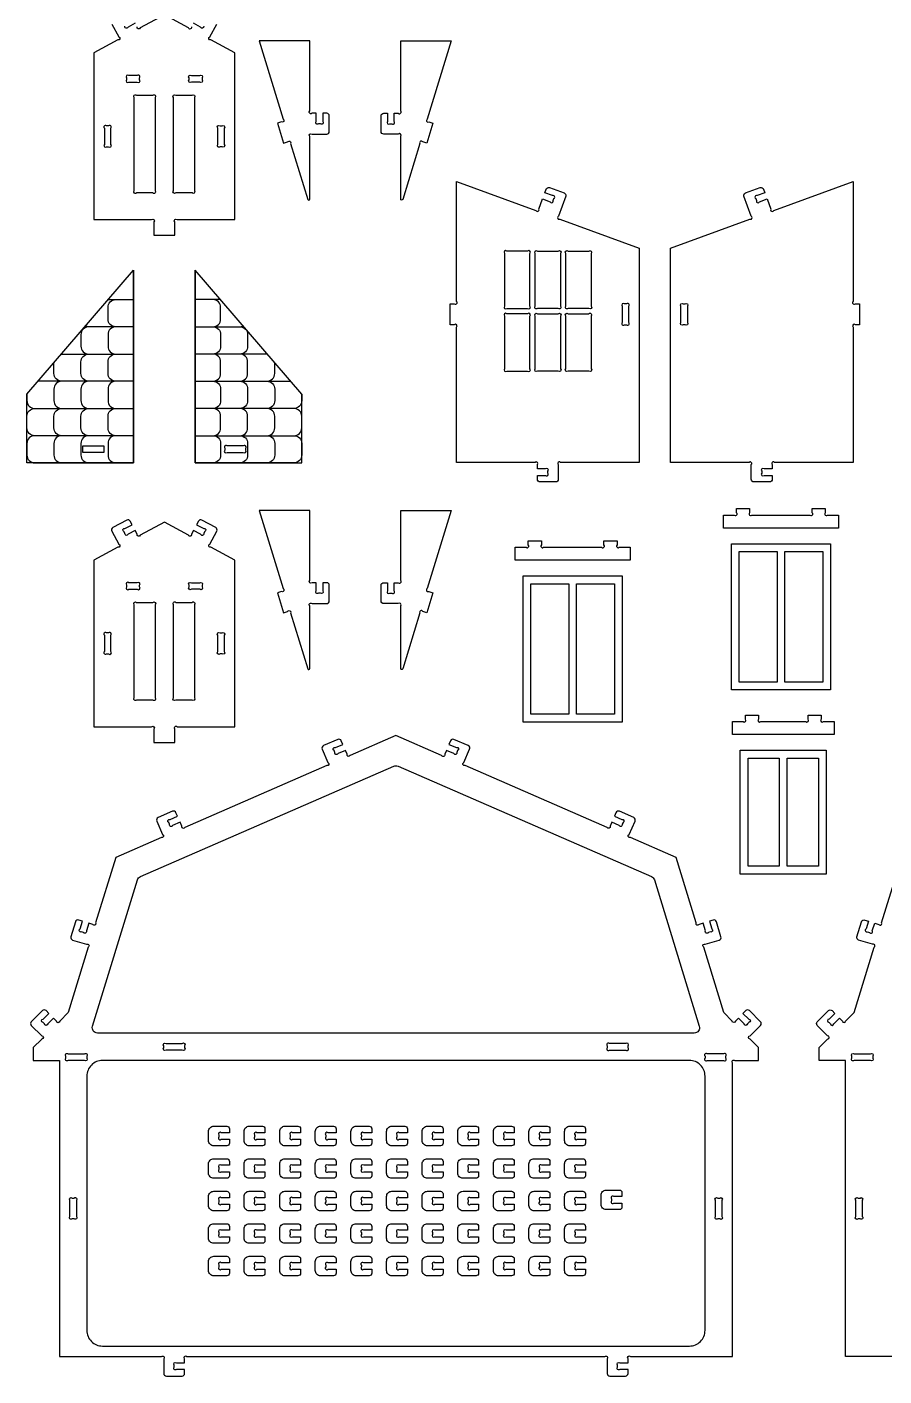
# Model space of a CAD drawing. Extents: x 73.4 to 121.7, y 2004.6 to 2045.3.
# Drawn here: x 73.41 to 89.82, y 2004.67 to 2030.52 of the extents above; entities that cross this region are included whole.
import ezdxf

# ---------------------------------------------------------------- set-up
doc = ezdxf.new("R2010")
doc.units = 0
doc.layers.add('LAYER1', color=18, linetype='CONTINUOUS')

msp = doc.modelspace()

# ---------------------------------------------------------------- linework, layer by layer
at = {"layer": 'LAYER1'}
for points in [[(75.031, 2030.574), (75.164, 2030.328, -1), (75.147, 2030.268), (74.687, 2030.019), (74.687, 2026.828), (75.792, 2026.828, -1), (75.836, 2026.784), (75.836, 2026.528), (76.236, 2026.528), (76.236, 2026.784, -1), (76.28, 2026.828), (77.385, 2026.828), (77.385, 2030.019), (76.925, 2030.268, -1), (76.907, 2030.328), (77.041, 2030.574, 0.414214)], [(75.478, 2030.589), (75.341, 2030.515, -1), (75.281, 2030.533)], [(76.556, 2030.518, -1), (76.496, 2030.5), (76.036, 2030.748), (75.576, 2030.5, -1), (75.516, 2030.518)], [(76.791, 2030.533, -1), (76.731, 2030.515), (76.594, 2030.589)], [(75.445, 2024.773), (75.107, 2024.773, -0.414214), (74.957, 2024.922), (74.957, 2025.144, -0.414214), (75.107, 2025.294), (75.445, 2025.294)], [(76.627, 2024.773), (76.965, 2024.773, 0.414214), (77.115, 2024.922), (77.115, 2025.144, 0.414214), (76.965, 2025.294), (76.627, 2025.294)], [(75.107, 2024.773), (74.589, 2024.773, 0.414214), (74.439, 2024.623), (74.439, 2024.401, 0.414214), (74.589, 2024.251), (75.107, 2024.251)], [(75.107, 2024.773), (74.589, 2024.773, -0.112166), (74.525, 2024.787)], [(75.445, 2024.773), (75.107, 2024.773, 0.414214), (74.957, 2024.623), (74.957, 2024.401, 0.414214), (75.107, 2024.251), (75.445, 2024.251)], [(76.627, 2024.773), (76.965, 2024.773, -0.414214), (77.115, 2024.623), (77.115, 2024.401, -0.414214), (76.965, 2024.251), (76.627, 2024.251)], [(76.965, 2024.773), (77.483, 2024.773, 0.112166), (77.547, 2024.787)], [(76.965, 2024.773), (77.483, 2024.773, -0.414214), (77.632, 2024.623), (77.632, 2024.401, -0.414214), (77.483, 2024.251), (76.965, 2024.251)], [(74.589, 2023.73), (74.072, 2023.73, -0.414214), (73.922, 2023.879), (73.922, 2024.085)], [(74.064, 2024.251, -0.013073), (74.072, 2024.251), (74.589, 2024.251)], [(74.065, 2024.251, 0.012511), (74.072, 2024.251), (74.589, 2024.251)], [(75.107, 2023.73), (74.589, 2023.73, -0.414214), (74.439, 2023.879), (74.439, 2024.101, -0.414214), (74.589, 2024.251), (75.107, 2024.251)], [(75.444, 2023.73), (75.107, 2023.73, -0.414214), (74.957, 2023.879), (74.957, 2024.101, -0.414214), (75.107, 2024.251), (75.445, 2024.251)], [(76.627, 2023.73), (76.965, 2023.73, 0.414214), (77.115, 2023.879), (77.115, 2024.101, 0.414214), (76.965, 2024.251), (76.627, 2024.251)], [(76.965, 2023.73), (77.483, 2023.73, 0.414214), (77.632, 2023.879), (77.632, 2024.101, 0.414214), (77.483, 2024.251), (76.965, 2024.251)], [(78.008, 2024.251, 0.013073), (78, 2024.251), (77.483, 2024.251)], [(78.007, 2024.251, -0.012511), (78, 2024.251), (77.483, 2024.251)], [(77.483, 2023.73), (78, 2023.73, 0.414214), (78.15, 2023.879), (78.15, 2024.085)], [(74.589, 2023.73), (74.072, 2023.73, 0.414214), (73.922, 2023.58), (73.922, 2023.358, 0.414214), (74.072, 2023.208), (74.589, 2023.208)], [(75.107, 2023.73), (74.589, 2023.73, 0.414214), (74.439, 2023.58), (74.439, 2023.358, 0.414214), (74.589, 2023.208), (75.107, 2023.208)], [(75.444, 2023.73), (75.107, 2023.73, 0.414214), (74.957, 2023.58), (74.957, 2023.358, 0.414214), (75.107, 2023.208), (75.444, 2023.208)], [(76.627, 2023.73), (76.965, 2023.73, -0.414214), (77.115, 2023.58), (77.115, 2023.358, -0.414214), (76.965, 2023.208), (76.628, 2023.208)], [(76.965, 2023.73), (77.483, 2023.73, -0.414214), (77.632, 2023.58), (77.632, 2023.358, -0.414214), (77.483, 2023.208), (76.965, 2023.208)], [(77.483, 2023.73), (78, 2023.73, -0.414214), (78.15, 2023.58), (78.15, 2023.358, -0.414214), (78, 2023.208), (77.483, 2023.208)], [(73.405, 2023.482), (73.405, 2023.358, 0.414214), (73.555, 2023.208), (74.072, 2023.208)], [(78.667, 2023.482), (78.667, 2023.358, -0.414214), (78.517, 2023.208), (78, 2023.208)], [(74.072, 2022.687), (73.555, 2022.687, -0.414214), (73.405, 2022.836), (73.405, 2023.058, -0.414214), (73.555, 2023.208), (74.072, 2023.208)], [(74.138, 2022.687), (74.072, 2022.687, -0.414214), (73.922, 2022.836), (73.922, 2023.058, -0.414214), (74.072, 2023.208), (74.589, 2023.208)], [(75.107, 2022.687), (74.589, 2022.687, -0.414214), (74.439, 2022.836), (74.439, 2023.058, -0.414214), (74.589, 2023.208), (75.107, 2023.208)], [(75.444, 2022.687), (75.107, 2022.687, -0.414214), (74.957, 2022.836), (74.957, 2023.058, -0.414214), (75.107, 2023.208), (75.444, 2023.208)], [(76.628, 2022.687), (76.965, 2022.687, 0.414214), (77.115, 2022.836), (77.115, 2023.058, 0.414214), (76.965, 2023.208), (76.628, 2023.208)], [(76.965, 2022.687), (77.483, 2022.687, 0.414214), (77.632, 2022.836), (77.632, 2023.058, 0.414214), (77.483, 2023.208), (76.965, 2023.208)], [(77.934, 2022.687), (78, 2022.687, 0.414214), (78.15, 2022.836), (78.15, 2023.058, 0.414214), (78, 2023.208), (77.483, 2023.208)], [(78, 2022.687), (78.517, 2022.687, 0.414214), (78.667, 2022.836), (78.667, 2023.058, 0.414214), (78.517, 2023.208), (78, 2023.208)], [(74.072, 2022.687), (73.555, 2022.687, 0.414214), (73.405, 2022.537), (73.405, 2022.315, 0.414214), (73.555, 2022.165), (74.072, 2022.165)], [(74.589, 2022.687), (74.072, 2022.687, 0.414214), (73.922, 2022.537), (73.922, 2022.315, 0.414214), (74.072, 2022.165), (74.589, 2022.165)], [(75.107, 2022.687), (74.589, 2022.687, 0.414214), (74.439, 2022.537), (74.439, 2022.315, 0.414214), (74.589, 2022.165), (75.107, 2022.165)], [(75.444, 2022.687), (75.107, 2022.687, 0.414214), (74.957, 2022.537), (74.957, 2022.315, 0.414214), (75.107, 2022.165), (75.444, 2022.165)], [(76.628, 2022.687), (76.965, 2022.687, -0.414214), (77.115, 2022.537), (77.115, 2022.315, -0.414214), (76.965, 2022.165), (76.628, 2022.165)], [(76.965, 2022.687), (77.483, 2022.687, -0.414214), (77.632, 2022.537), (77.632, 2022.315, -0.414214), (77.483, 2022.165), (76.965, 2022.165)], [(77.483, 2022.687), (78, 2022.687, -0.414214), (78.15, 2022.537), (78.15, 2022.315, -0.414214), (78, 2022.165), (77.483, 2022.165)], [(78, 2022.687), (78.517, 2022.687, -0.414214), (78.667, 2022.537), (78.667, 2022.315, -0.414214), (78.517, 2022.165), (78, 2022.165)], [(91.036, 2005.046), (89.081, 2005.046), (89.081, 2010.717), (88.582, 2010.717), (88.582, 2010.967), (88.742, 2011.127, 1), (88.742, 2011.19), (88.544, 2011.388, -0.414214), (88.544, 2011.459), (88.756, 2011.671, -0.414214), (88.826, 2011.671), (88.879, 2011.618), (88.769, 2011.508, 1), (88.769, 2011.445), (88.795, 2011.419, 1), (88.858, 2011.419), (88.968, 2011.529), (89.025, 2011.472, 1), (89.087, 2011.472), (89.248, 2011.633), (89.632, 2012.887, 1), (89.603, 2012.942), (89.335, 2013.024, -0.414214), (89.302, 2013.087), (89.389, 2013.373, -0.414214), (89.452, 2013.407), (89.523, 2013.385), (89.478, 2013.236, 1), (89.507, 2013.181), (89.542, 2013.17, 1), (89.597, 2013.199), (89.643, 2013.348), (89.72, 2013.324, 1), (89.775, 2013.354), (90.16, 2014.608)]]:
    msp.add_lwpolyline(points, format="xyb", dxfattribs=at)
for points in [[(77.852, 2030.249), (78.311, 2028.752, -1), (78.281, 2028.697), (78.204, 2028.673), (78.321, 2028.291), (78.398, 2028.314, -1), (78.454, 2028.285), (78.782, 2027.214, 0.861326), (78.821, 2027.22), (78.821, 2028.42, -1), (78.865, 2028.464), (79.146, 2028.464, 0.414214), (79.196, 2028.514), (79.196, 2028.814, 0.414214), (79.146, 2028.864), (79.071, 2028.864), (79.071, 2028.709, -1), (79.027, 2028.664), (78.99, 2028.664, -1), (78.946, 2028.709), (78.946, 2028.864), (78.865, 2028.864, -1), (78.821, 2028.908), (78.821, 2030.249)], [(81.532, 2030.249), (81.073, 2028.752, 1), (81.102, 2028.697), (81.179, 2028.673), (81.062, 2028.291), (80.985, 2028.314, 1), (80.93, 2028.285), (80.602, 2027.214, -0.861326), (80.563, 2027.22), (80.563, 2028.42, 1), (80.518, 2028.464), (80.238, 2028.464, -0.414214), (80.188, 2028.514), (80.188, 2028.814, -0.414214), (80.238, 2028.864), (80.313, 2028.864), (80.313, 2028.709, 1), (80.357, 2028.664), (80.393, 2028.664, 1), (80.438, 2028.709), (80.438, 2028.864), (80.518, 2028.864, 1), (80.563, 2028.908), (80.563, 2030.249)], [(75.356, 2029.461), (75.517, 2029.461, 1), (75.561, 2029.505), (75.561, 2029.541, 1), (75.517, 2029.585), (75.356, 2029.585, 1), (75.311, 2029.541), (75.311, 2029.505, 1)], [(76.555, 2029.585), (76.716, 2029.585, -1), (76.76, 2029.541), (76.76, 2029.505, -1), (76.716, 2029.461), (76.555, 2029.461, -1), (76.511, 2029.505), (76.511, 2029.541, -1)], [(75.506, 2029.211), (75.817, 2029.211, -1), (75.861, 2029.166), (75.861, 2027.381, -1), (75.817, 2027.337), (75.506, 2027.337, -1), (75.461, 2027.381), (75.461, 2029.166, -1)], [(76.255, 2029.211), (76.566, 2029.211, -1), (76.611, 2029.166), (76.611, 2027.381, -1), (76.566, 2027.337), (76.255, 2027.337, -1), (76.211, 2027.381), (76.211, 2029.166, -1)], [(74.887, 2028.579), (74.887, 2028.268, 1), (74.931, 2028.224), (74.967, 2028.224, 1), (75.012, 2028.268), (75.012, 2028.579, 1), (74.967, 2028.623), (74.931, 2028.623, 1)], [(77.185, 2028.579), (77.185, 2028.268, -1), (77.141, 2028.224), (77.105, 2028.224, -1), (77.06, 2028.268), (77.06, 2028.579, -1), (77.105, 2028.623), (77.141, 2028.623, -1)], [(83.183, 2021.926), (83.338, 2021.926, 1), (83.383, 2021.971), (83.383, 2022.007, 1), (83.338, 2022.051), (83.183, 2022.051), (83.183, 2022.132, 1), (83.139, 2022.176), (81.634, 2022.176), (81.634, 2024.768, 1), (81.59, 2024.812), (81.509, 2024.812), (81.509, 2025.212), (81.59, 2025.212, 1), (81.634, 2025.256), (81.634, 2027.555), (83.153, 2027.002, 1), (83.21, 2027.028), (83.28, 2027.222), (83.427, 2027.168, 1), (83.483, 2027.195), (83.496, 2027.229, 1), (83.469, 2027.286), (83.323, 2027.339), (83.349, 2027.409, -0.414214), (83.413, 2027.439), (83.694, 2027.337, -0.414214), (83.724, 2027.273), (83.586, 2026.892, 1), (83.612, 2026.835), (85.132, 2026.282), (85.132, 2022.176), (83.627, 2022.176, 1), (83.583, 2022.132), (83.583, 2021.851, -0.414214), (83.533, 2021.801), (83.233, 2021.801, -0.414214), (83.183, 2021.851)], [(89.354, 2024.812), (89.273, 2024.812, 1), (89.229, 2024.768), (89.229, 2022.176), (87.724, 2022.176, 1), (87.68, 2022.132), (87.68, 2022.051), (87.524, 2022.051, 1), (87.48, 2022.007), (87.48, 2021.971, 1), (87.524, 2021.926), (87.68, 2021.926), (87.68, 2021.851, -0.414214), (87.63, 2021.801), (87.33, 2021.801, -0.414214), (87.28, 2021.851), (87.28, 2022.132, 1), (87.236, 2022.176), (85.731, 2022.176), (85.731, 2026.282), (87.251, 2026.835, 1), (87.277, 2026.892), (87.138, 2027.273, -0.414214), (87.168, 2027.337), (87.45, 2027.439, -0.414214), (87.514, 2027.409), (87.54, 2027.339), (87.393, 2027.286, 1), (87.367, 2027.229), (87.379, 2027.195, 1), (87.436, 2027.168), (87.582, 2027.222), (87.653, 2027.028, 1), (87.709, 2027.002), (89.229, 2027.555), (89.229, 2025.256, 1), (89.273, 2025.212), (89.354, 2025.212)], [(82.552, 2026.179), (82.552, 2025.168, 1), (82.596, 2025.124), (82.995, 2025.124, 1), (83.039, 2025.168), (83.039, 2026.179, 1), (82.995, 2026.223), (82.596, 2026.223, 1)], [(83.183, 2026.223), (83.582, 2026.223, -1), (83.626, 2026.179), (83.626, 2025.168, -1), (83.582, 2025.124), (83.183, 2025.124, -1), (83.139, 2025.168), (83.139, 2026.179, -1)], [(84.213, 2026.179), (84.213, 2025.168, -1), (84.169, 2025.124), (83.77, 2025.124, -1), (83.726, 2025.168), (83.726, 2026.179, -1), (83.77, 2026.223), (84.169, 2026.223, -1)], [(84.807, 2025.167), (84.807, 2024.856, 1), (84.851, 2024.812), (84.887, 2024.812, 1), (84.932, 2024.856), (84.932, 2025.167, 1), (84.887, 2025.212), (84.851, 2025.212, 1)], [(86.056, 2025.167), (86.056, 2024.856, -1), (86.012, 2024.812), (85.975, 2024.812, -1), (85.931, 2024.856), (85.931, 2025.167, -1), (85.975, 2025.212), (86.012, 2025.212, -1)], [(82.552, 2024.98), (82.552, 2023.969, 1), (82.596, 2023.925), (82.995, 2023.925, 1), (83.039, 2023.969), (83.039, 2024.98, 1), (82.995, 2025.024), (82.596, 2025.024, 1)], [(83.183, 2025.024), (83.582, 2025.024, -1), (83.626, 2024.98), (83.626, 2023.969, -1), (83.582, 2023.925), (83.183, 2023.925, -1), (83.139, 2023.969), (83.139, 2024.98, -1)], [(84.213, 2024.98), (84.213, 2023.969, -1), (84.169, 2023.925), (83.77, 2023.925, -1), (83.726, 2023.969), (83.726, 2024.98, -1), (83.77, 2025.024), (84.169, 2025.024, -1)], [(77.194, 2022.446), (77.194, 2022.409, 1), (77.238, 2022.365), (77.549, 2022.365, 1), (77.594, 2022.409), (77.594, 2022.446, 1), (77.549, 2022.49), (77.238, 2022.49, 1)], [(77.852, 2021.255), (78.311, 2019.758, -1), (78.281, 2019.702), (78.204, 2019.679), (78.321, 2019.296), (78.398, 2019.32, -1), (78.454, 2019.291), (78.782, 2018.22, 0.861326), (78.821, 2018.226), (78.821, 2019.426, -1), (78.865, 2019.47), (79.146, 2019.47, 0.414214), (79.196, 2019.52), (79.196, 2019.82, 0.414214), (79.146, 2019.87), (79.071, 2019.87), (79.071, 2019.714, -1), (79.027, 2019.67), (78.99, 2019.67, -1), (78.946, 2019.714), (78.946, 2019.87), (78.865, 2019.87, -1), (78.821, 2019.914), (78.821, 2021.255)], [(81.532, 2021.255), (81.073, 2019.758, 1), (81.102, 2019.702), (81.179, 2019.679), (81.062, 2019.296), (80.985, 2019.32, 1), (80.93, 2019.291), (80.602, 2018.22, -0.861326), (80.563, 2018.226), (80.563, 2019.426, 1), (80.518, 2019.47), (80.238, 2019.47, -0.414214), (80.188, 2019.52), (80.188, 2019.82, -0.414214), (80.238, 2019.87), (80.313, 2019.87), (80.313, 2019.714, 1), (80.357, 2019.67), (80.393, 2019.67, 1), (80.438, 2019.714), (80.438, 2019.87), (80.518, 2019.87, 1), (80.563, 2019.914), (80.563, 2021.255)], [(87.248, 2021.29), (87.248, 2021.209, 1), (87.292, 2021.165), (88.403, 2021.165, 1), (88.447, 2021.209), (88.447, 2021.29), (88.697, 2021.29), (88.697, 2021.209, 1), (88.741, 2021.165), (88.947, 2021.165), (88.947, 2020.915), (86.748, 2020.915), (86.748, 2021.165), (86.954, 2021.165, 1), (86.998, 2021.209), (86.998, 2021.29)], [(76.594, 2020.872), (76.556, 2020.801, -1), (76.496, 2020.783), (76.036, 2021.031), (75.576, 2020.783, -1), (75.516, 2020.801), (75.478, 2020.872), (75.341, 2020.798, -1), (75.281, 2020.816), (75.264, 2020.848, -1), (75.282, 2020.908), (75.419, 2020.982), (75.383, 2021.047, 0.414214), (75.315, 2021.068), (75.051, 2020.925, 0.414214), (75.031, 2020.858), (75.164, 2020.611, -1), (75.147, 2020.551), (74.687, 2020.302), (74.687, 2017.111), (75.792, 2017.111, -1), (75.836, 2017.067), (75.836, 2016.811), (76.236, 2016.811), (76.236, 2017.067, -1), (76.28, 2017.111), (77.385, 2017.111), (77.385, 2020.302), (76.925, 2020.551, -1), (76.907, 2020.611), (77.041, 2020.858, 0.414214), (77.02, 2020.925), (76.757, 2021.068, 0.414214), (76.689, 2021.047), (76.653, 2020.982), (76.79, 2020.908, -1), (76.808, 2020.848), (76.791, 2020.816, -1), (76.731, 2020.798)], [(83.258, 2020.674), (83.258, 2020.593, 1), (83.302, 2020.549), (84.413, 2020.549, 1), (84.457, 2020.593), (84.457, 2020.674), (84.707, 2020.674), (84.707, 2020.593, 1), (84.751, 2020.549), (84.957, 2020.549), (84.957, 2020.299), (82.758, 2020.299), (82.758, 2020.549), (82.964, 2020.549, 1), (83.008, 2020.593), (83.008, 2020.674)], [(75.356, 2019.744), (75.517, 2019.744, 1), (75.561, 2019.788), (75.561, 2019.824, 1), (75.517, 2019.868), (75.356, 2019.868, 1), (75.311, 2019.824), (75.311, 2019.788, 1)], [(76.555, 2019.868), (76.716, 2019.868, -1), (76.76, 2019.824), (76.76, 2019.788, -1), (76.716, 2019.744), (76.555, 2019.744, -1), (76.511, 2019.788), (76.511, 2019.824, -1)], [(75.506, 2019.494), (75.817, 2019.494, -1), (75.861, 2019.449), (75.861, 2017.664, -1), (75.817, 2017.62), (75.506, 2017.62, -1), (75.461, 2017.664), (75.461, 2019.449, -1)], [(76.255, 2019.494), (76.566, 2019.494, -1), (76.611, 2019.449), (76.611, 2017.664, -1), (76.566, 2017.62), (76.255, 2017.62, -1), (76.211, 2017.664), (76.211, 2019.449, -1)], [(74.887, 2018.862), (74.887, 2018.551, 1), (74.931, 2018.507), (74.967, 2018.507, 1), (75.012, 2018.551), (75.012, 2018.862, 1), (74.967, 2018.907), (74.931, 2018.907, 1)], [(77.185, 2018.862), (77.185, 2018.551, -1), (77.141, 2018.507), (77.105, 2018.507, -1), (77.06, 2018.551), (77.06, 2018.862, -1), (77.105, 2018.907), (77.141, 2018.907, -1)], [(87.416, 2017.335), (87.416, 2017.254, 1), (87.461, 2017.21), (88.322, 2017.21, 1), (88.366, 2017.254), (88.366, 2017.335), (88.616, 2017.335), (88.616, 2017.254, 1), (88.66, 2017.21), (88.866, 2017.21), (88.866, 2016.96), (86.917, 2016.96), (86.917, 2017.21), (87.122, 2017.21, 1), (87.167, 2017.254), (87.167, 2017.335)], [(74.026, 2005.046), (75.981, 2005.046, -1), (76.025, 2005.001), (76.025, 2004.721, 0.414214), (76.075, 2004.671), (76.375, 2004.671, 0.414214), (76.425, 2004.721), (76.425, 2004.796), (76.269, 2004.796, -1), (76.225, 2004.84), (76.225, 2004.876, -1), (76.269, 2004.921), (76.425, 2004.921), (76.425, 2005.001, -1), (76.469, 2005.046), (84.475, 2005.046, -1), (84.519, 2005.001), (84.519, 2004.721, 0.414214), (84.569, 2004.671), (84.869, 2004.671, 0.414214), (84.919, 2004.721), (84.919, 2004.796), (84.763, 2004.796, -1), (84.719, 2004.84), (84.719, 2004.876, -1), (84.763, 2004.921), (84.919, 2004.921), (84.919, 2005.001, -1), (84.963, 2005.046), (86.918, 2005.046), (86.918, 2010.673, -1), (86.962, 2010.717), (87.417, 2010.717), (87.417, 2010.967), (87.257, 2011.127, -1), (87.257, 2011.19), (87.456, 2011.388, 0.414214), (87.456, 2011.459), (87.244, 2011.671, 0.414214), (87.173, 2011.671), (87.12, 2011.618), (87.23, 2011.508, -1), (87.23, 2011.445), (87.204, 2011.419, -1), (87.142, 2011.419), (87.032, 2011.529), (86.974, 2011.472, -1), (86.912, 2011.472), (86.752, 2011.633), (86.367, 2012.887, -1), (86.396, 2012.942), (86.665, 2013.024, 0.414214), (86.698, 2013.087), (86.61, 2013.373, 0.414214), (86.547, 2013.407), (86.476, 2013.385), (86.521, 2013.236, -1), (86.492, 2013.181), (86.457, 2013.17, -1), (86.402, 2013.199), (86.356, 2013.348), (86.279, 2013.324, -1), (86.224, 2013.354), (85.84, 2014.608), (84.964, 2014.989, -1), (84.941, 2015.047), (85.053, 2015.304, 0.414214), (85.027, 2015.37), (84.752, 2015.49, 0.414214), (84.686, 2015.464), (84.656, 2015.395), (84.799, 2015.333, -1), (84.822, 2015.275), (84.807, 2015.241, -1), (84.749, 2015.218), (84.606, 2015.28), (84.574, 2015.206, -1), (84.516, 2015.183), (81.796, 2016.367, -1), (81.773, 2016.425), (81.884, 2016.682, 0.414214), (81.859, 2016.748), (81.584, 2016.868, 0.414214), (81.518, 2016.842), (81.488, 2016.773), (81.631, 2016.711, -1), (81.654, 2016.653), (81.639, 2016.619, -1), (81.581, 2016.596), (81.438, 2016.658), (81.406, 2016.584, -1), (81.348, 2016.561), (80.472, 2016.942), (79.596, 2016.561, -1), (79.538, 2016.584), (79.506, 2016.658), (79.363, 2016.596, -1), (79.305, 2016.619), (79.29, 2016.653, -1), (79.313, 2016.711), (79.456, 2016.773), (79.426, 2016.842, 0.414214), (79.36, 2016.868), (79.085, 2016.748, 0.414214), (79.059, 2016.682), (79.171, 2016.425, -1), (79.148, 2016.367), (76.428, 2015.183, -1), (76.37, 2015.206), (76.338, 2015.28), (76.195, 2015.218, -1), (76.137, 2015.241), (76.122, 2015.275, -1), (76.145, 2015.333), (76.288, 2015.395), (76.258, 2015.464, 0.414214), (76.192, 2015.49), (75.917, 2015.37, 0.414214), (75.891, 2015.304), (76.003, 2015.047, -1), (75.98, 2014.989), (75.104, 2014.608), (74.72, 2013.354, -1), (74.665, 2013.324), (74.587, 2013.348), (74.542, 2013.199, -1), (74.487, 2013.17), (74.452, 2013.181, -1), (74.422, 2013.236), (74.468, 2013.385), (74.396, 2013.407, 0.414214), (74.334, 2013.373), (74.246, 2013.087, 0.414214), (74.279, 2013.024), (74.547, 2012.942, -1), (74.577, 2012.887), (74.192, 2011.633), (74.032, 2011.472, -1), (73.969, 2011.472), (73.912, 2011.529), (73.802, 2011.419, -1), (73.74, 2011.419), (73.714, 2011.445, -1), (73.714, 2011.508), (73.824, 2011.618), (73.771, 2011.671, 0.414214), (73.7, 2011.671), (73.488, 2011.459, 0.414214), (73.488, 2011.388), (73.687, 2011.19, -1), (73.687, 2011.127), (73.526, 2010.967), (73.526, 2010.717), (74.026, 2010.717)], [(86.188, 2011.242), (74.756, 2011.242, -0.504278), (74.661, 2011.371), (75.522, 2014.179, -0.219181), (75.577, 2014.241), (80.432, 2016.353, -0.208056), (80.512, 2016.353), (85.367, 2014.241, -0.219181), (85.422, 2014.179), (86.283, 2011.371, -0.504278)], [(76.069, 2011.042), (76.38, 2011.042, -1), (76.425, 2010.997), (76.425, 2010.961, -1), (76.38, 2010.917), (76.069, 2010.917, -1), (76.025, 2010.961), (76.025, 2010.997, -1)], [(84.519, 2010.997), (84.519, 2010.961, 1), (84.564, 2010.917), (84.875, 2010.917, 1), (84.919, 2010.961), (84.919, 2010.997, 1), (84.875, 2011.042), (84.564, 2011.042, 1)], [(74.195, 2010.842), (74.506, 2010.842, -1), (74.551, 2010.798), (74.551, 2010.761, -1), (74.506, 2010.717), (74.195, 2010.717, -1), (74.151, 2010.761), (74.151, 2010.798, -1)], [(86.093, 2010.717), (74.851, 2010.717, 0.414214), (74.551, 2010.417), (74.551, 2005.545, 0.414214), (74.851, 2005.245), (86.093, 2005.245, 0.414214), (86.393, 2005.545), (86.393, 2010.417, 0.414214)], [(86.749, 2010.842), (86.437, 2010.842, 1), (86.393, 2010.798), (86.393, 2010.761, 1), (86.437, 2010.717), (86.749, 2010.717, 1), (86.793, 2010.761), (86.793, 2010.798, 1)], [(89.251, 2010.842), (89.562, 2010.842, -1), (89.606, 2010.798), (89.606, 2010.761, -1), (89.562, 2010.717), (89.251, 2010.717, -1), (89.206, 2010.761), (89.206, 2010.798, -1)], [(77.232, 2009.082), (76.982, 2009.082, -0.414214), (76.882, 2009.182), (76.882, 2009.357, -0.414214), (76.982, 2009.457), (77.232, 2009.457, -0.414214), (77.282, 2009.407), (77.282, 2009.332), (77.126, 2009.332, 1), (77.082, 2009.288), (77.082, 2009.251, 1), (77.126, 2009.207), (77.282, 2009.207), (77.282, 2009.132, -0.414214)], [(77.914, 2009.082), (77.664, 2009.082, -0.414214), (77.564, 2009.182), (77.564, 2009.357, -0.414214), (77.664, 2009.457), (77.914, 2009.457, -0.414214), (77.964, 2009.407), (77.964, 2009.332), (77.809, 2009.332, 1), (77.764, 2009.288), (77.764, 2009.251, 1), (77.809, 2009.207), (77.964, 2009.207), (77.964, 2009.132, -0.414214)], [(78.596, 2009.082), (78.346, 2009.082, -0.414214), (78.246, 2009.182), (78.246, 2009.357, -0.414214), (78.346, 2009.457), (78.596, 2009.457, -0.414214), (78.646, 2009.407), (78.646, 2009.332), (78.491, 2009.332, 1), (78.446, 2009.288), (78.446, 2009.251, 1), (78.491, 2009.207), (78.646, 2009.207), (78.646, 2009.132, -0.414214)], [(79.278, 2009.082), (79.028, 2009.082, -0.414214), (78.928, 2009.182), (78.928, 2009.357, -0.414214), (79.028, 2009.457), (79.278, 2009.457, -0.414214), (79.328, 2009.407), (79.328, 2009.332), (79.173, 2009.332, 1), (79.128, 2009.288), (79.128, 2009.251, 1), (79.173, 2009.207), (79.328, 2009.207), (79.328, 2009.132, -0.414214)], [(79.96, 2009.082), (79.71, 2009.082, -0.414214), (79.611, 2009.182), (79.611, 2009.357, -0.414214), (79.71, 2009.457), (79.96, 2009.457, -0.414214), (80.01, 2009.407), (80.01, 2009.332), (79.855, 2009.332, 1), (79.81, 2009.288), (79.81, 2009.251, 1), (79.855, 2009.207), (80.01, 2009.207), (80.01, 2009.132, -0.414214)], [(80.642, 2009.082), (80.393, 2009.082, -0.414214), (80.293, 2009.182), (80.293, 2009.357, -0.414214), (80.393, 2009.457), (80.642, 2009.457, -0.414214), (80.692, 2009.407), (80.692, 2009.332), (80.537, 2009.332, 1), (80.492, 2009.288), (80.492, 2009.251, 1), (80.537, 2009.207), (80.692, 2009.207), (80.692, 2009.132, -0.414214)], [(81.324, 2009.082), (81.075, 2009.082, -0.414214), (80.975, 2009.182), (80.975, 2009.357, -0.414214), (81.075, 2009.457), (81.324, 2009.457, -0.414214), (81.374, 2009.407), (81.374, 2009.332), (81.219, 2009.332, 1), (81.175, 2009.288), (81.175, 2009.251, 1), (81.219, 2009.207), (81.374, 2009.207), (81.374, 2009.132, -0.414214)], [(82.006, 2009.082), (81.757, 2009.082, -0.414214), (81.657, 2009.182), (81.657, 2009.357, -0.414214), (81.757, 2009.457), (82.006, 2009.457, -0.414214), (82.056, 2009.407), (82.056, 2009.332), (81.901, 2009.332, 1), (81.857, 2009.288), (81.857, 2009.251, 1), (81.901, 2009.207), (82.056, 2009.207), (82.056, 2009.132, -0.414214)], [(82.689, 2009.082), (82.439, 2009.082, -0.414214), (82.339, 2009.182), (82.339, 2009.357, -0.414214), (82.439, 2009.457), (82.689, 2009.457, -0.414214), (82.738, 2009.407), (82.738, 2009.332), (82.583, 2009.332, 1), (82.539, 2009.288), (82.539, 2009.251, 1), (82.583, 2009.207), (82.738, 2009.207), (82.738, 2009.132, -0.414214)], [(83.371, 2009.082), (83.121, 2009.082, -0.414214), (83.021, 2009.182), (83.021, 2009.357, -0.414214), (83.121, 2009.457), (83.371, 2009.457, -0.414214), (83.421, 2009.407), (83.421, 2009.332), (83.265, 2009.332, 1), (83.221, 2009.288), (83.221, 2009.251, 1), (83.265, 2009.207), (83.421, 2009.207), (83.421, 2009.132, -0.414214)], [(84.053, 2009.082), (83.803, 2009.082, -0.414214), (83.703, 2009.182), (83.703, 2009.357, -0.414214), (83.803, 2009.457), (84.053, 2009.457, -0.414214), (84.103, 2009.407), (84.103, 2009.332), (83.947, 2009.332, 1), (83.903, 2009.288), (83.903, 2009.251, 1), (83.947, 2009.207), (84.103, 2009.207), (84.103, 2009.132, -0.414214)], [(77.232, 2008.459), (76.982, 2008.459, -0.414214), (76.882, 2008.559), (76.882, 2008.734, -0.414214), (76.982, 2008.834), (77.232, 2008.834, -0.414214), (77.282, 2008.784), (77.282, 2008.709), (77.126, 2008.709, 1), (77.082, 2008.665), (77.082, 2008.628, 1), (77.126, 2008.584), (77.282, 2008.584), (77.282, 2008.509, -0.414214)], [(77.914, 2008.459), (77.664, 2008.459, -0.414214), (77.564, 2008.559), (77.564, 2008.734, -0.414214), (77.664, 2008.834), (77.914, 2008.834, -0.414214), (77.964, 2008.784), (77.964, 2008.709), (77.809, 2008.709, 1), (77.764, 2008.665), (77.764, 2008.628, 1), (77.809, 2008.584), (77.964, 2008.584), (77.964, 2008.509, -0.414214)], [(78.596, 2008.459), (78.346, 2008.459, -0.414214), (78.246, 2008.559), (78.246, 2008.734, -0.414214), (78.346, 2008.834), (78.596, 2008.834, -0.414214), (78.646, 2008.784), (78.646, 2008.709), (78.491, 2008.709, 1), (78.446, 2008.665), (78.446, 2008.628, 1), (78.491, 2008.584), (78.646, 2008.584), (78.646, 2008.509, -0.414214)], [(79.278, 2008.459), (79.028, 2008.459, -0.414214), (78.928, 2008.559), (78.928, 2008.734, -0.414214), (79.028, 2008.834), (79.278, 2008.834, -0.414214), (79.328, 2008.784), (79.328, 2008.709), (79.173, 2008.709, 1), (79.128, 2008.665), (79.128, 2008.628, 1), (79.173, 2008.584), (79.328, 2008.584), (79.328, 2008.509, -0.414214)], [(79.96, 2008.459), (79.71, 2008.459, -0.414214), (79.611, 2008.559), (79.611, 2008.734, -0.414214), (79.71, 2008.834), (79.96, 2008.834, -0.414214), (80.01, 2008.784), (80.01, 2008.709), (79.855, 2008.709, 1), (79.81, 2008.665), (79.81, 2008.628, 1), (79.855, 2008.584), (80.01, 2008.584), (80.01, 2008.509, -0.414214)], [(80.642, 2008.459), (80.393, 2008.459, -0.414214), (80.293, 2008.559), (80.293, 2008.734, -0.414214), (80.393, 2008.834), (80.642, 2008.834, -0.414214), (80.692, 2008.784), (80.692, 2008.709), (80.537, 2008.709, 1), (80.492, 2008.665), (80.492, 2008.628, 1), (80.537, 2008.584), (80.692, 2008.584), (80.692, 2008.509, -0.414214)], [(81.324, 2008.459), (81.075, 2008.459, -0.414214), (80.975, 2008.559), (80.975, 2008.734, -0.414214), (81.075, 2008.834), (81.324, 2008.834, -0.414214), (81.374, 2008.784), (81.374, 2008.709), (81.219, 2008.709, 1), (81.175, 2008.665), (81.175, 2008.628, 1), (81.219, 2008.584), (81.374, 2008.584), (81.374, 2008.509, -0.414214)], [(82.006, 2008.459), (81.757, 2008.459, -0.414214), (81.657, 2008.559), (81.657, 2008.734, -0.414214), (81.757, 2008.834), (82.006, 2008.834, -0.414214), (82.056, 2008.784), (82.056, 2008.709), (81.901, 2008.709, 1), (81.857, 2008.665), (81.857, 2008.628, 1), (81.901, 2008.584), (82.056, 2008.584), (82.056, 2008.509, -0.414214)], [(82.689, 2008.459), (82.439, 2008.459, -0.414214), (82.339, 2008.559), (82.339, 2008.734, -0.414214), (82.439, 2008.834), (82.689, 2008.834, -0.414214), (82.738, 2008.784), (82.738, 2008.709), (82.583, 2008.709, 1), (82.539, 2008.665), (82.539, 2008.628, 1), (82.583, 2008.584), (82.738, 2008.584), (82.738, 2008.509, -0.414214)], [(83.371, 2008.459), (83.121, 2008.459, -0.414214), (83.021, 2008.559), (83.021, 2008.734, -0.414214), (83.121, 2008.834), (83.371, 2008.834, -0.414214), (83.421, 2008.784), (83.421, 2008.709), (83.265, 2008.709, 1), (83.221, 2008.665), (83.221, 2008.628, 1), (83.265, 2008.584), (83.421, 2008.584), (83.421, 2008.509, -0.414214)], [(84.053, 2008.459), (83.803, 2008.459, -0.414214), (83.703, 2008.559), (83.703, 2008.734, -0.414214), (83.803, 2008.834), (84.053, 2008.834, -0.414214), (84.103, 2008.784), (84.103, 2008.709), (83.947, 2008.709, 1), (83.903, 2008.665), (83.903, 2008.628, 1), (83.947, 2008.584), (84.103, 2008.584), (84.103, 2008.509, -0.414214)], [(74.351, 2008.037), (74.351, 2007.726, -1), (74.307, 2007.681), (74.27, 2007.681, -1), (74.226, 2007.726), (74.226, 2008.037, -1), (74.27, 2008.081), (74.307, 2008.081, -1)], [(77.232, 2007.836), (76.982, 2007.836, -0.414214), (76.882, 2007.936), (76.882, 2008.111, -0.414214), (76.982, 2008.211), (77.232, 2008.211, -0.414214), (77.282, 2008.161), (77.282, 2008.086), (77.126, 2008.086, 1), (77.082, 2008.042), (77.082, 2008.006, 1), (77.126, 2007.961), (77.282, 2007.961), (77.282, 2007.886, -0.414214)], [(77.914, 2007.836), (77.664, 2007.836, -0.414214), (77.564, 2007.936), (77.564, 2008.111, -0.414214), (77.664, 2008.211), (77.914, 2008.211, -0.414214), (77.964, 2008.161), (77.964, 2008.086), (77.809, 2008.086, 1), (77.764, 2008.042), (77.764, 2008.006, 1), (77.809, 2007.961), (77.964, 2007.961), (77.964, 2007.886, -0.414214)], [(78.596, 2007.836), (78.346, 2007.836, -0.414214), (78.246, 2007.936), (78.246, 2008.111, -0.414214), (78.346, 2008.211), (78.596, 2008.211, -0.414214), (78.646, 2008.161), (78.646, 2008.086), (78.491, 2008.086, 1), (78.446, 2008.042), (78.446, 2008.006, 1), (78.491, 2007.961), (78.646, 2007.961), (78.646, 2007.886, -0.414214)], [(79.278, 2007.836), (79.028, 2007.836, -0.414214), (78.928, 2007.936), (78.928, 2008.111, -0.414214), (79.028, 2008.211), (79.278, 2008.211, -0.414214), (79.328, 2008.161), (79.328, 2008.086), (79.173, 2008.086, 1), (79.128, 2008.042), (79.128, 2008.006, 1), (79.173, 2007.961), (79.328, 2007.961), (79.328, 2007.886, -0.414214)], [(79.96, 2007.836), (79.71, 2007.836, -0.414214), (79.611, 2007.936), (79.611, 2008.111, -0.414214), (79.71, 2008.211), (79.96, 2008.211, -0.414214), (80.01, 2008.161), (80.01, 2008.086), (79.855, 2008.086, 1), (79.81, 2008.042), (79.81, 2008.006, 1), (79.855, 2007.961), (80.01, 2007.961), (80.01, 2007.886, -0.414214)], [(80.642, 2007.836), (80.393, 2007.836, -0.414214), (80.293, 2007.936), (80.293, 2008.111, -0.414214), (80.393, 2008.211), (80.642, 2008.211, -0.414214), (80.692, 2008.161), (80.692, 2008.086), (80.537, 2008.086, 1), (80.492, 2008.042), (80.492, 2008.006, 1), (80.537, 2007.961), (80.692, 2007.961), (80.692, 2007.886, -0.414214)], [(81.324, 2007.836), (81.075, 2007.836, -0.414214), (80.975, 2007.936), (80.975, 2008.111, -0.414214), (81.075, 2008.211), (81.324, 2008.211, -0.414214), (81.374, 2008.161), (81.374, 2008.086), (81.219, 2008.086, 1), (81.175, 2008.042), (81.175, 2008.006, 1), (81.219, 2007.961), (81.374, 2007.961), (81.374, 2007.886, -0.414214)], [(82.006, 2007.836), (81.757, 2007.836, -0.414214), (81.657, 2007.936), (81.657, 2008.111, -0.414214), (81.757, 2008.211), (82.006, 2008.211, -0.414214), (82.056, 2008.161), (82.056, 2008.086), (81.901, 2008.086, 1), (81.857, 2008.042), (81.857, 2008.006, 1), (81.901, 2007.961), (82.056, 2007.961), (82.056, 2007.886, -0.414214)], [(82.689, 2007.836), (82.439, 2007.836, -0.414214), (82.339, 2007.936), (82.339, 2008.111, -0.414214), (82.439, 2008.211), (82.689, 2008.211, -0.414214), (82.738, 2008.161), (82.738, 2008.086), (82.583, 2008.086, 1), (82.539, 2008.042), (82.539, 2008.006, 1), (82.583, 2007.961), (82.738, 2007.961), (82.738, 2007.886, -0.414214)], [(83.371, 2007.836), (83.121, 2007.836, -0.414214), (83.021, 2007.936), (83.021, 2008.111, -0.414214), (83.121, 2008.211), (83.371, 2008.211, -0.414214), (83.421, 2008.161), (83.421, 2008.086), (83.265, 2008.086, 1), (83.221, 2008.042), (83.221, 2008.006, 1), (83.265, 2007.961), (83.421, 2007.961), (83.421, 2007.886, -0.414214)], [(84.053, 2007.836), (83.803, 2007.836, -0.414214), (83.703, 2007.936), (83.703, 2008.111, -0.414214), (83.803, 2008.211), (84.053, 2008.211, -0.414214), (84.103, 2008.161), (84.103, 2008.086), (83.947, 2008.086, 1), (83.903, 2008.042), (83.903, 2008.006, 1), (83.947, 2007.961), (84.103, 2007.961), (84.103, 2007.886, -0.414214)], [(84.752, 2007.859), (84.502, 2007.859, -0.414214), (84.402, 2007.959), (84.402, 2008.134, -0.414214), (84.502, 2008.234), (84.752, 2008.234, -0.414214), (84.802, 2008.184), (84.802, 2008.109), (84.646, 2008.109, 1), (84.602, 2008.065), (84.602, 2008.028, 1), (84.646, 2007.984), (84.802, 2007.984), (84.802, 2007.909, -0.414214)], [(86.718, 2008.037), (86.718, 2007.726, -1), (86.674, 2007.681), (86.637, 2007.681, -1), (86.593, 2007.726), (86.593, 2008.037, -1), (86.637, 2008.081), (86.674, 2008.081, -1)], [(89.406, 2008.037), (89.406, 2007.726, -1), (89.362, 2007.681), (89.326, 2007.681, -1), (89.281, 2007.726), (89.281, 2008.037, -1), (89.326, 2008.081), (89.362, 2008.081, -1)], [(77.232, 2007.213), (76.982, 2007.213, -0.414214), (76.882, 2007.313), (76.882, 2007.488, -0.414214), (76.982, 2007.588), (77.232, 2007.588, -0.414214), (77.282, 2007.538), (77.282, 2007.463), (77.126, 2007.463, 1), (77.082, 2007.419), (77.082, 2007.383, 1), (77.126, 2007.338), (77.282, 2007.338), (77.282, 2007.263, -0.414214)], [(77.914, 2007.213), (77.664, 2007.213, -0.414214), (77.564, 2007.313), (77.564, 2007.488, -0.414214), (77.664, 2007.588), (77.914, 2007.588, -0.414214), (77.964, 2007.538), (77.964, 2007.463), (77.809, 2007.463, 1), (77.764, 2007.419), (77.764, 2007.383, 1), (77.809, 2007.338), (77.964, 2007.338), (77.964, 2007.263, -0.414214)], [(78.596, 2007.213), (78.346, 2007.213, -0.414214), (78.246, 2007.313), (78.246, 2007.488, -0.414214), (78.346, 2007.588), (78.596, 2007.588, -0.414214), (78.646, 2007.538), (78.646, 2007.463), (78.491, 2007.463, 1), (78.446, 2007.419), (78.446, 2007.383, 1), (78.491, 2007.338), (78.646, 2007.338), (78.646, 2007.263, -0.414214)], [(79.278, 2007.213), (79.028, 2007.213, -0.414214), (78.928, 2007.313), (78.928, 2007.488, -0.414214), (79.028, 2007.588), (79.278, 2007.588, -0.414214), (79.328, 2007.538), (79.328, 2007.463), (79.173, 2007.463, 1), (79.128, 2007.419), (79.128, 2007.383, 1), (79.173, 2007.338), (79.328, 2007.338), (79.328, 2007.263, -0.414214)], [(79.96, 2007.213), (79.71, 2007.213, -0.414214), (79.611, 2007.313), (79.611, 2007.488, -0.414214), (79.71, 2007.588), (79.96, 2007.588, -0.414214), (80.01, 2007.538), (80.01, 2007.463), (79.855, 2007.463, 1), (79.81, 2007.419), (79.81, 2007.383, 1), (79.855, 2007.338), (80.01, 2007.338), (80.01, 2007.263, -0.414214)], [(80.642, 2007.213), (80.393, 2007.213, -0.414214), (80.293, 2007.313), (80.293, 2007.488, -0.414214), (80.393, 2007.588), (80.642, 2007.588, -0.414214), (80.692, 2007.538), (80.692, 2007.463), (80.537, 2007.463, 1), (80.492, 2007.419), (80.492, 2007.383, 1), (80.537, 2007.338), (80.692, 2007.338), (80.692, 2007.263, -0.414214)], [(81.324, 2007.213), (81.075, 2007.213, -0.414214), (80.975, 2007.313), (80.975, 2007.488, -0.414214), (81.075, 2007.588), (81.324, 2007.588, -0.414214), (81.374, 2007.538), (81.374, 2007.463), (81.219, 2007.463, 1), (81.175, 2007.419), (81.175, 2007.383, 1), (81.219, 2007.338), (81.374, 2007.338), (81.374, 2007.263, -0.414214)], [(82.006, 2007.213), (81.757, 2007.213, -0.414214), (81.657, 2007.313), (81.657, 2007.488, -0.414214), (81.757, 2007.588), (82.006, 2007.588, -0.414214), (82.056, 2007.538), (82.056, 2007.463), (81.901, 2007.463, 1), (81.857, 2007.419), (81.857, 2007.383, 1), (81.901, 2007.338), (82.056, 2007.338), (82.056, 2007.263, -0.414214)], [(82.689, 2007.213), (82.439, 2007.213, -0.414214), (82.339, 2007.313), (82.339, 2007.488, -0.414214), (82.439, 2007.588), (82.689, 2007.588, -0.414214), (82.738, 2007.538), (82.738, 2007.463), (82.583, 2007.463, 1), (82.539, 2007.419), (82.539, 2007.383, 1), (82.583, 2007.338), (82.738, 2007.338), (82.738, 2007.263, -0.414214)], [(83.371, 2007.213), (83.121, 2007.213, -0.414214), (83.021, 2007.313), (83.021, 2007.488, -0.414214), (83.121, 2007.588), (83.371, 2007.588, -0.414214), (83.421, 2007.538), (83.421, 2007.463), (83.265, 2007.463, 1), (83.221, 2007.419), (83.221, 2007.383, 1), (83.265, 2007.338), (83.421, 2007.338), (83.421, 2007.263, -0.414214)], [(84.053, 2007.213), (83.803, 2007.213, -0.414214), (83.703, 2007.313), (83.703, 2007.488, -0.414214), (83.803, 2007.588), (84.053, 2007.588, -0.414214), (84.103, 2007.538), (84.103, 2007.463), (83.947, 2007.463, 1), (83.903, 2007.419), (83.903, 2007.383, 1), (83.947, 2007.338), (84.103, 2007.338), (84.103, 2007.263, -0.414214)], [(77.232, 2006.59), (76.982, 2006.59, -0.414214), (76.882, 2006.69), (76.882, 2006.865, -0.414214), (76.982, 2006.965), (77.232, 2006.965, -0.414214), (77.282, 2006.915), (77.282, 2006.84), (77.126, 2006.84, 1), (77.082, 2006.796), (77.082, 2006.76, 1), (77.126, 2006.715), (77.282, 2006.715), (77.282, 2006.64, -0.414214)], [(77.914, 2006.59), (77.664, 2006.59, -0.414214), (77.564, 2006.69), (77.564, 2006.865, -0.414214), (77.664, 2006.965), (77.914, 2006.965, -0.414214), (77.964, 2006.915), (77.964, 2006.84), (77.809, 2006.84, 1), (77.764, 2006.796), (77.764, 2006.76, 1), (77.809, 2006.715), (77.964, 2006.715), (77.964, 2006.64, -0.414214)], [(78.596, 2006.59), (78.346, 2006.59, -0.414214), (78.246, 2006.69), (78.246, 2006.865, -0.414214), (78.346, 2006.965), (78.596, 2006.965, -0.414214), (78.646, 2006.915), (78.646, 2006.84), (78.491, 2006.84, 1), (78.446, 2006.796), (78.446, 2006.76, 1), (78.491, 2006.715), (78.646, 2006.715), (78.646, 2006.64, -0.414214)], [(79.278, 2006.59), (79.028, 2006.59, -0.414214), (78.928, 2006.69), (78.928, 2006.865, -0.414214), (79.028, 2006.965), (79.278, 2006.965, -0.414214), (79.328, 2006.915), (79.328, 2006.84), (79.173, 2006.84, 1), (79.128, 2006.796), (79.128, 2006.76, 1), (79.173, 2006.715), (79.328, 2006.715), (79.328, 2006.64, -0.414214)], [(79.96, 2006.59), (79.71, 2006.59, -0.414214), (79.611, 2006.69), (79.611, 2006.865, -0.414214), (79.71, 2006.965), (79.96, 2006.965, -0.414214), (80.01, 2006.915), (80.01, 2006.84), (79.855, 2006.84, 1), (79.81, 2006.796), (79.81, 2006.76, 1), (79.855, 2006.715), (80.01, 2006.715), (80.01, 2006.64, -0.414214)], [(80.642, 2006.59), (80.393, 2006.59, -0.414214), (80.293, 2006.69), (80.293, 2006.865, -0.414214), (80.393, 2006.965), (80.642, 2006.965, -0.414214), (80.692, 2006.915), (80.692, 2006.84), (80.537, 2006.84, 1), (80.492, 2006.796), (80.492, 2006.76, 1), (80.537, 2006.715), (80.692, 2006.715), (80.692, 2006.64, -0.414214)], [(81.324, 2006.59), (81.075, 2006.59, -0.414214), (80.975, 2006.69), (80.975, 2006.865, -0.414214), (81.075, 2006.965), (81.324, 2006.965, -0.414214), (81.374, 2006.915), (81.374, 2006.84), (81.219, 2006.84, 1), (81.175, 2006.796), (81.175, 2006.76, 1), (81.219, 2006.715), (81.374, 2006.715), (81.374, 2006.64, -0.414214)], [(82.006, 2006.59), (81.757, 2006.59, -0.414214), (81.657, 2006.69), (81.657, 2006.865, -0.414214), (81.757, 2006.965), (82.006, 2006.965, -0.414214), (82.056, 2006.915), (82.056, 2006.84), (81.901, 2006.84, 1), (81.857, 2006.796), (81.857, 2006.76, 1), (81.901, 2006.715), (82.056, 2006.715), (82.056, 2006.64, -0.414214)], [(82.689, 2006.59), (82.439, 2006.59, -0.414214), (82.339, 2006.69), (82.339, 2006.865, -0.414214), (82.439, 2006.965), (82.689, 2006.965, -0.414214), (82.738, 2006.915), (82.738, 2006.84), (82.583, 2006.84, 1), (82.539, 2006.796), (82.539, 2006.76, 1), (82.583, 2006.715), (82.738, 2006.715), (82.738, 2006.64, -0.414214)], [(83.371, 2006.59), (83.121, 2006.59, -0.414214), (83.021, 2006.69), (83.021, 2006.865, -0.414214), (83.121, 2006.965), (83.371, 2006.965, -0.414214), (83.421, 2006.915), (83.421, 2006.84), (83.265, 2006.84, 1), (83.221, 2006.796), (83.221, 2006.76, 1), (83.265, 2006.715), (83.421, 2006.715), (83.421, 2006.64, -0.414214)], [(84.053, 2006.59), (83.803, 2006.59, -0.414214), (83.703, 2006.69), (83.703, 2006.865, -0.414214), (83.803, 2006.965), (84.053, 2006.965, -0.414214), (84.103, 2006.915), (84.103, 2006.84), (83.947, 2006.84, 1), (83.903, 2006.796), (83.903, 2006.76, 1), (83.947, 2006.715), (84.103, 2006.715), (84.103, 2006.64, -0.414214)]]:
    msp.add_lwpolyline(points, format="xyb", close=True, dxfattribs=at)
for points in [[(75.445, 2022.165), (73.405, 2022.165), (73.405, 2023.482), (75.445, 2025.86), (75.444, 2022.165)], [(75.445, 2022.165), (75.445, 2025.86)], [(76.627, 2022.165), (76.627, 2025.86)], [(76.627, 2022.165), (78.667, 2022.165), (78.667, 2023.482), (76.627, 2025.86), (76.628, 2022.165)], [(74.959, 2025.294), (75.107, 2025.294)], [(77.112, 2025.294), (76.965, 2025.294)], [(74.589, 2024.773), (74.512, 2024.773)], [(74.589, 2024.773), (74.512, 2024.773)], [(77.483, 2024.773), (77.56, 2024.773)], [(77.483, 2024.773), (77.56, 2024.773)], [(74.065, 2024.251), (74.072, 2024.251)], [(74.065, 2024.251), (74.072, 2024.251)], [(78.007, 2024.251), (78, 2024.251)], [(78.007, 2024.251), (78, 2024.251)], [(74.072, 2023.73), (73.617, 2023.73)], [(74.072, 2023.73), (73.617, 2023.73)], [(78, 2023.73), (78.455, 2023.73)], [(78, 2023.73), (78.455, 2023.73)]]:
    msp.add_lwpolyline(points, dxfattribs=at)
for points in [[(74.478, 2022.365), (74.478, 2022.49), (74.878, 2022.49), (74.878, 2022.365)], [(88.797, 2017.817), (86.898, 2017.817), (86.898, 2020.615), (88.797, 2020.615)], [(87.773, 2017.967), (87.048, 2017.967), (87.048, 2020.465), (87.773, 2020.465)], [(87.923, 2020.465), (88.647, 2020.465), (88.647, 2017.967), (87.923, 2017.967)], [(84.807, 2017.201), (82.908, 2017.201), (82.908, 2019.999), (84.807, 2019.999)], [(83.782, 2017.351), (83.058, 2017.351), (83.058, 2019.849), (83.782, 2019.849)], [(83.932, 2019.849), (84.657, 2019.849), (84.657, 2017.351), (83.932, 2017.351)], [(88.716, 2014.287), (87.067, 2014.287), (87.067, 2016.66), (88.716, 2016.66)], [(87.816, 2014.437), (87.217, 2014.437), (87.217, 2016.51), (87.816, 2016.51)], [(87.966, 2016.51), (88.566, 2016.51), (88.566, 2014.437), (87.966, 2014.437)]]:
    msp.add_lwpolyline(points, close=True, dxfattribs=at)

doc.saveas('drawing.dxf')
